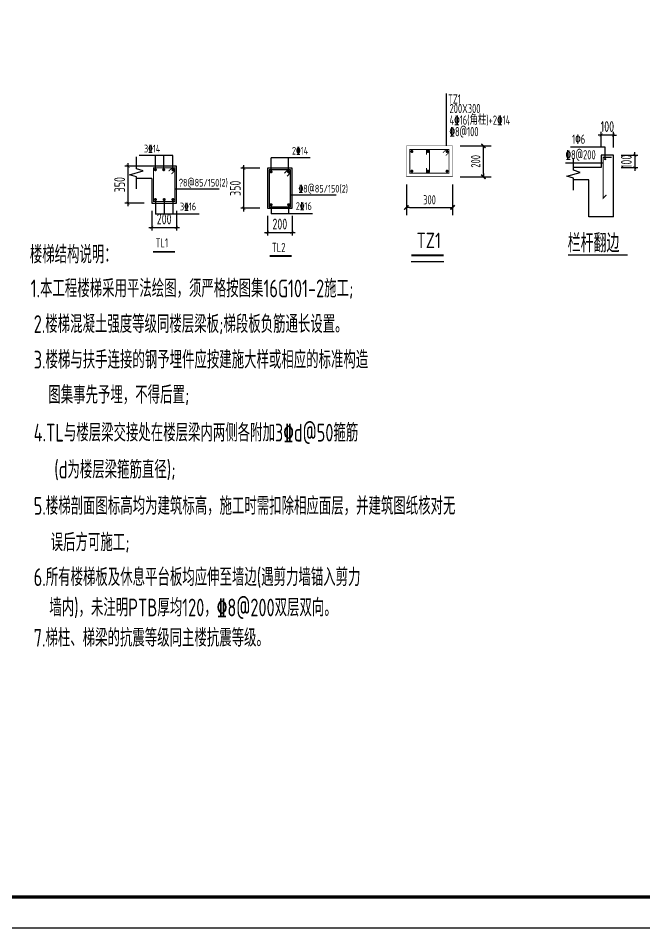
# Model space of a CAD drawing. Extents: x 169490 to 7584583, y -2399407 to 1374371.
# Drawn here: x 606490 to 616652, y 510629 to 525411 of the extents above; entities that cross this region are included whole.
import ezdxf
from ezdxf.enums import TextEntityAlignment as Align

# ---------------------------------------------------------------- set-up
doc = ezdxf.new("R2010")
doc.units = 0
doc.header["$LTSCALE"] = 100
doc.layers.get('0').update_dxf_attribs({"linetype": 'CONTINUOUS'})
doc.layers.get('DEFPOINTS').update_dxf_attribs({"linetype": 'CONTINUOUS'})
for name, color, linetype in [('COLU', 7, 'CONTINUOUS'), ('DIM', 3, 'CONTINUOUS'), ('S-DETL-DIM', 151, 'CONTINUOUS'), ('S-DETL-LINE1', 2, 'CONTINUOUS'), ('S-DETL-TEXT', 7, 'CONTINUOUS'), ('S-SLAB-RBAR', 1, 'CONTINUOUS'), ('STEEL', 6, 'CONTINUOUS'), ('TEXT', 7, 'CONTINUOUS'), ('THIN', 190, 'CONTINUOUS'), ('图框', 140, 'CONTINUOUS'), ('文字', 7, 'CONTINUOUS'), ('楼梯', 7, 'CONTINUOUS'), ('门编号', 6, 'CONTINUOUS')]:
    doc.layers.add(name, color=color, linetype=linetype)
doc.layers.add('rein', color=10, linetype='CONTINUOUS', lineweight=18)
doc.styles.add('TS', font='tssdeng.shx', dxfattribs={"width": 0.7, "height": 350, "bigfont": 'tssdchn.shx'})
doc.styles.add('TSSD_Dimension', font='Tssdeng.shx', dxfattribs={"width": 0.7, "bigfont": 'tssdchn.shx'})
doc.styles.add('TSSD_Label', font='Tssdeng.shx', dxfattribs={"width": 0.7, "bigfont": 'hztxt.shx'})
doc.styles.add('TSSD_REIN', font='tssdeng.shx', dxfattribs={"width": 0.7, "bigfont": 'hztxt.shx'})
doc.dimstyles.new('TSSD_20_100', dxfattribs={"dimtxt": 300, "dimasz": 100, "dimexe": 250, "dimexo": 250, "dimgap": 100, "dimtad": 1, "dimdec": 0, "dimlfac": 0.2, "dimzin": 0, "dimdsep": 46, "dimtxsty": 'TSSD_Dimension', "dimblk": '_TSDBK', "dimcen": 0, "dimclrt": 7, "dimadec": 0, "dimazin": 0, "dimtfac": 1, "dimtdec": 0, "dimtix": 1, "dimtmove": 2, "dimatfit": 3, "dimldrblk": '_TSDBK', "dimfxl": 1, "dimtolj": 1, "dimtzin": 0, "dimarcsym": 0})
doc.dimstyles.new('TSSD_25_50', dxfattribs={"dimtxt": 150, "dimasz": 50, "dimexe": 50, "dimexo": 125, "dimgap": 50, "dimtad": 1, "dimdec": 0, "dimlfac": 0.5, "dimzin": 0, "dimdsep": 46, "dimtxsty": 'TSSD_Dimension', "dimblk": 'ARCHTICK', "dimblk1": 'ARCHTICK', "dimblk2": 'ARCHTICK', "dimcen": 0, "dimdle": 50, "dimclrt": 7, "dimadec": 0, "dimazin": 0, "dimtfac": 1, "dimtdec": 0, "dimtix": 1, "dimtmove": 2, "dimatfit": 3, "dimfxl": 1, "dimtolj": 1, "dimtzin": 0, "dimarcsym": 0})
doc.dimstyles.new('TSSD_50_50', dxfattribs={"dimtxt": 175, "dimasz": 50, "dimexe": 50, "dimexo": 125, "dimgap": 50, "dimtad": 1, "dimdec": 0, "dimzin": 0, "dimdsep": 46, "dimtxsty": 'TSSD_Dimension', "dimblk": 'ARCHTICK', "dimblk1": 'ARCHTICK', "dimblk2": 'ARCHTICK', "dimcen": 0, "dimdle": 50, "dimclrt": 7, "dimadec": 0, "dimazin": 0, "dimtfac": 1, "dimtdec": 0, "dimtix": 1, "dimtmove": 2, "dimatfit": 3, "dimfxl": 1, "dimtolj": 1, "dimtzin": 0, "dimarcsym": 0})

# ---------------------------------------------------------------- blocks, each defined once
blk = doc.blocks.new('_ARCHTICK')
at = {"const_width": 0.15}
blk.add_lwpolyline([(-0.5, -0.5), (0.5, 0.5)], dxfattribs=at)
blk = doc.blocks.new('*D9195')
at = {"layer": 'DEFPOINTS', "color": 0, "transparency": 16777216}
for p in [(608661, 522406), (609061, 522406), (609061, 522011)]:
    blk.add_point(p, dxfattribs=at)
at = {"layer": 'S-DETL-DIM', "color": 0, "lineweight": -2, "transparency": 16777216}
for p, q in [((608661, 522281), (608661, 521961)), ((609061, 522281), (609061, 521961)), ((608611, 522011), (609111, 522011))]:
    blk.add_line(p, q, dxfattribs=at)
at = {"layer": 'S-DETL-DIM', "color": 0, "lineweight": -2, "transparency": 16777216, "xscale": 50, "yscale": 50, "zscale": 50, "rotation": 180}
blk.add_blockref('_ARCHTICK', (608661, 522011), dxfattribs=at)
at = {"layer": 'S-DETL-DIM', "color": 0, "lineweight": -2, "transparency": 16777216, "xscale": 50, "yscale": 50, "zscale": 50}
blk.add_blockref('_ARCHTICK', (609061, 522011), dxfattribs=at)
at = {"layer": 'S-DETL-DIM', "color": 7, "transparency": 16777216, "insert": (608861, 522149), "char_height": 175, "attachment_point": 5, "style": 'TSSD_Dimension'}
blk.add_mtext('\\A1;200', dxfattribs=at)
blk = doc.blocks.new('*D9196')
at = {"layer": 'DEFPOINTS', "color": 0, "transparency": 16777216}
for p in [(608275, 523006), (608661, 523006), (608661, 522406)]:
    blk.add_point(p, dxfattribs=at)
at = {"layer": 'S-DETL-DIM', "color": 0, "lineweight": -2, "transparency": 16777216}
for p, q in [((608536, 523006), (608225, 523006)), ((608275, 522356), (608275, 523056)), ((608536, 522406), (608225, 522406))]:
    blk.add_line(p, q, dxfattribs=at)
at = {"layer": 'S-DETL-DIM', "color": 0, "lineweight": -2, "transparency": 16777216, "xscale": 50, "yscale": 50, "zscale": 50}
for p, rotation in [((608275, 523006), 90), ((608275, 522406), 270)]:
    blk.add_blockref('_ARCHTICK', p, dxfattribs=dict(at, rotation=rotation))
at = {"layer": 'S-DETL-DIM', "color": 7, "transparency": 16777216, "insert": (608138, 522706), "char_height": 175, "attachment_point": 5, "rotation": 90, "style": 'TSSD_Dimension'}
blk.add_mtext('\\A1;350', dxfattribs=at)
blk = doc.blocks.new('*D9197')
at = {"layer": 'DEFPOINTS', "color": 0, "transparency": 16777216}
for p in [(610540, 522322), (610940, 522322), (610940, 521929)]:
    blk.add_point(p, dxfattribs=at)
at = {"layer": 'S-DETL-DIM', "color": 0, "lineweight": -2, "transparency": 16777216}
for p, q in [((610540, 522197), (610540, 521879)), ((610940, 522197), (610940, 521879)), ((610490, 521929), (610990, 521929))]:
    blk.add_line(p, q, dxfattribs=at)
at = {"layer": 'S-DETL-DIM', "color": 0, "lineweight": -2, "transparency": 16777216, "xscale": 50, "yscale": 50, "zscale": 50, "rotation": 180}
blk.add_blockref('_ARCHTICK', (610540, 521929), dxfattribs=at)
at = {"layer": 'S-DETL-DIM', "color": 0, "lineweight": -2, "transparency": 16777216, "xscale": 50, "yscale": 50, "zscale": 50}
blk.add_blockref('_ARCHTICK', (610940, 521929), dxfattribs=at)
at = {"layer": 'S-DETL-DIM', "color": 7, "transparency": 16777216, "insert": (610740, 522066), "char_height": 175, "attachment_point": 5, "style": 'TSSD_Dimension'}
blk.add_mtext('\\A1;200', dxfattribs=at)
blk = doc.blocks.new('*D9198')
at = {"layer": 'DEFPOINTS', "color": 0, "transparency": 16777216}
for p in [(610154, 522972), (610540, 522972), (610540, 522322)]:
    blk.add_point(p, dxfattribs=at)
at = {"layer": 'S-DETL-DIM', "color": 0, "lineweight": -2, "transparency": 16777216}
for p, q in [((610154, 522272), (610154, 523022)), ((610415, 522972), (610104, 522972)), ((610415, 522322), (610104, 522322))]:
    blk.add_line(p, q, dxfattribs=at)
at = {"layer": 'S-DETL-DIM', "color": 0, "lineweight": -2, "transparency": 16777216, "xscale": 50, "yscale": 50, "zscale": 50}
for p, rotation in [((610154, 522972), 90), ((610154, 522322), 270)]:
    blk.add_blockref('_ARCHTICK', p, dxfattribs=dict(at, rotation=rotation))
at = {"layer": 'S-DETL-DIM', "color": 7, "transparency": 16777216, "insert": (610017, 522647), "char_height": 175, "attachment_point": 5, "rotation": 90, "style": 'TSSD_Dimension'}
blk.add_mtext('\\A1;350', dxfattribs=at)
blk = doc.blocks.new('*D48')
at = {"layer": 'DEFPOINTS', "color": 0, "transparency": 16777216}
for p in [(1035447, 213916), (1035447, 213716), (1035793, 213716)]:
    blk.add_point(p, dxfattribs=at)
at = {"layer": 'S-DETL-DIM', "color": 0, "lineweight": -2, "transparency": 16777216}
for p, q in [((1035572, 213916), (1035843, 213916)), ((1035793, 213916), (1035793, 213966)), ((1035793, 213916), (1035793, 213716)), ((1035572, 213716), (1035843, 213716)), ((1035793, 213716), (1035793, 213666))]:
    blk.add_line(p, q, dxfattribs=at)
at = {"layer": 'S-DETL-DIM', "color": 0, "lineweight": -2, "transparency": 16777216, "xscale": 50, "yscale": 50, "zscale": 50}
for p, rotation in [((1035793, 213916), 270), ((1035793, 213716), 90)]:
    blk.add_blockref('_ARCHTICK', p, dxfattribs=dict(at, rotation=rotation))
at = {"layer": 'S-DETL-DIM', "color": 7, "transparency": 16777216, "insert": (1035656, 213816), "char_height": 175, "attachment_point": 5, "rotation": 90, "style": 'TSSD_Dimension'}
blk.add_mtext('\\A1;100', dxfattribs=at)
blk = doc.blocks.new('*D49')
at = {"layer": 'DEFPOINTS', "color": 0, "transparency": 16777216}
for p in [(1035247, 214246), (1035247, 213916), (1035447, 213916)]:
    blk.add_point(p, dxfattribs=at)
at = {"layer": 'S-DETL-DIM', "color": 0, "lineweight": -2, "transparency": 16777216}
for p, q in [((1035247, 214246), (1035197, 214246)), ((1035247, 214041), (1035247, 214296)), ((1035447, 214246), (1035247, 214246)), ((1035447, 214041), (1035447, 214296)), ((1035447, 214246), (1035497, 214246))]:
    blk.add_line(p, q, dxfattribs=at)
at = {"layer": 'S-DETL-DIM', "color": 0, "lineweight": -2, "transparency": 16777216, "xscale": 50, "yscale": 50, "zscale": 50}
blk.add_blockref('_ARCHTICK', (1035247, 214246), dxfattribs=at)
at = {"layer": 'S-DETL-DIM', "color": 0, "lineweight": -2, "transparency": 16777216, "xscale": 50, "yscale": 50, "zscale": 50, "rotation": 180}
blk.add_blockref('_ARCHTICK', (1035447, 214246), dxfattribs=at)
at = {"layer": 'S-DETL-DIM', "color": 7, "transparency": 16777216, "insert": (1035347, 214384), "char_height": 175, "attachment_point": 5, "style": 'TSSD_Dimension'}
blk.add_mtext('\\A1;100', dxfattribs=at)
blk = doc.blocks.new('_TSDBK')
blk.add_line((-1, 0), (0, 0))
at = {"const_width": 0.5}
blk.add_lwpolyline([(-0.7, -0.7), (0.7, 0.7)], dxfattribs=at)
blk = doc.blocks.new('*D9203')
at = {"layer": 'DEFPOINTS', "color": 0, "ltscale": 50, "transparency": 16777216}
for p in [(612796, 522835), (613546, 522835), (613546, 522335)]:
    blk.add_point(p, dxfattribs=at)
at = {"layer": 'DIM', "color": 0, "lineweight": -2, "ltscale": 50, "transparency": 16777216}
for p, q in [((612796, 522710), (612796, 522210)), ((613546, 522710), (613546, 522210)), ((612846, 522335), (613496, 522335))]:
    blk.add_line(p, q, dxfattribs=at)
at = {"layer": 'DIM', "color": 0, "lineweight": -2, "ltscale": 50, "transparency": 16777216, "xscale": 50, "yscale": 50, "zscale": 50, "rotation": 180}
blk.add_blockref('_TSDBK', (612796, 522335), dxfattribs=at)
at = {"layer": 'DIM', "color": 0, "lineweight": -2, "ltscale": 50, "transparency": 16777216, "xscale": 50, "yscale": 50, "zscale": 50}
blk.add_blockref('_TSDBK', (613546, 522335), dxfattribs=at)
at = {"layer": 'DIM', "color": 7, "ltscale": 50, "transparency": 16777216, "insert": (613171, 522460), "char_height": 150, "attachment_point": 5, "style": 'TSSD_Dimension'}
blk.add_mtext('\\A1;300', dxfattribs=at)
blk = doc.blocks.new('*D9204')
at = {"layer": 'DEFPOINTS', "color": 0, "ltscale": 50, "transparency": 16777216}
for p in [(613546, 523335), (614046, 523335), (613546, 522835)]:
    blk.add_point(p, dxfattribs=at)
at = {"layer": 'DIM', "color": 0, "lineweight": -2, "ltscale": 50, "transparency": 16777216}
for p, q in [((613671, 523335), (614171, 523335)), ((614046, 522885), (614046, 523285)), ((613671, 522835), (614171, 522835))]:
    blk.add_line(p, q, dxfattribs=at)
at = {"layer": 'DIM', "color": 0, "lineweight": -2, "ltscale": 50, "transparency": 16777216, "xscale": 50, "yscale": 50, "zscale": 50}
for p, rotation in [((614046, 523335), 90), ((614046, 522835), 270)]:
    blk.add_blockref('_TSDBK', p, dxfattribs=dict(at, rotation=rotation))
at = {"layer": 'DIM', "color": 7, "ltscale": 50, "transparency": 16777216, "insert": (613921, 523085), "char_height": 150, "attachment_point": 5, "rotation": 90, "style": 'TSSD_Dimension'}
blk.add_mtext('\\A1;200', dxfattribs=at)
blk = doc.blocks.new('BW-28260002', base_point=(1034667.6, 212295.9, 0))
at = {"layer": 'DIM', "color": 7, "const_width": 25}
blk.add_lwpolyline([(1034707.6, 212295.9), (1035677.4, 212295.9)], dxfattribs=at)
at = {"layer": 'S-DETL-LINE1'}
for p, q in [((1035446.6, 213916), (1035246.6, 213916)), ((1035246.6, 213916), (1035246.6, 213716)), ((1035446.6, 212916), (1035446.6, 213916)), ((1035246.6, 213716), (1034796.3, 213716)), ((1035046.6, 213516), (1034796.3, 213516)), ((1035046.6, 212916), (1035046.6, 213516)), ((1035446.6, 212916), (1035046.6, 212916))]:
    blk.add_line(p, q, dxfattribs=at)
blk.add_lwpolyline([(1034796.3, 213347.8), (1034796.3, 213542.8), (1034686.3, 213577.8), (1034906.3, 213637.8), (1034796.3, 213672.8), (1034796.3, 213867.8)], dxfattribs=at)
at = {"layer": 'STEEL', "const_width": 17.5}
blk.add_lwpolyline([(1035417.5, 213883.7), (1035280.4, 213883.7), (1035280.4, 213220.1), (1035333.4, 213273.1)], dxfattribs=at)
blk.add_lwpolyline([(1035320.6, 213855.1, -1), (1035301.8, 213855.1, -1)], format="xyb", close=True, dxfattribs=at)
at = {"layer": 'TEXT'}
for p, q in [((1035311.2, 214045.9), (1034746.2, 214045.9)), ((1035311.2, 213855.6), (1035311.2, 214045.9)), ((1034668.7, 213796.6), (1035270.4, 213796.6))]:
    blk.add_line(p, q, dxfattribs=at)
at = {"layer": 'S-DETL-TEXT', "style": 'TSSD_Label', "width": 0.7}
blk.add_text('栏杆翻边', height=300, dxfattribs=at).set_placement((1034702.8, 212339.5))
at = {"layer": 'TEXT', "style": 'TSSD_REIN', "width": 0.7}
for s, p in [('1\x826', (1034774.1, 214058)), ('\x848@200', (1034667.6, 213805.1))]:
    blk.add_text(s, height=150, dxfattribs=at).set_placement(p, align=Align.BOTTOM_LEFT)
at = {"layer": 'S-DETL-DIM'}
dim = blk.add_linear_dim(base=(1035246.6, 214246), p1=(1035446.6, 213916), p2=(1035246.6, 213916), angle=180, dimstyle='TSSD_25_50', dxfattribs=at)
dim.commit()
dim.dimension.update_dxf_attribs({"geometry": '*D49', "text_midpoint": (1035346.6, 214383.5)})
dim = blk.add_linear_dim(base=(1035793, 213716), p1=(1035446.6, 213916), p2=(1035446.6, 213716), angle=90, text='100', dimstyle='TSSD_25_50', dxfattribs=at)
dim.commit()
dim.dimension.update_dxf_attribs({"geometry": '*D48', "text_midpoint": (1035655.5, 213816)})

msp = doc.modelspace()

# ---------------------------------------------------------------- linework, layer by layer
at = {"layer": 'COLU', "const_width": 7.5}
msp.add_lwpolyline([(613545.7, 523335.2), (612795.7, 523335.2), (612795.7, 522835.2), (613545.7, 522835.2)], close=True, dxfattribs=at)
at = {"layer": 'rein', "ltscale": 50, "const_width": 15, "flags": 128}
msp.add_lwpolyline([(613433.5, 523177.1), (613488.2, 523231.8), (613488.2, 523277.7), (612853.2, 523277.7), (612853.2, 522892.7), (613488.2, 522892.7), (613488.2, 523277.7), (613442.2, 523277.7), (613387.5, 523223)], dxfattribs=at)
at = {"layer": 'rein', "ltscale": 50, "const_width": 25, "flags": 128}
for points in [[(612873.2, 523245.2, 1), (612898.2, 523245.2, 1)], [(613132.7, 523245.2, 1), (613157.7, 523245.2, 1)], [(613443.2, 523245.2, 1), (613468.2, 523245.2, 1)], [(612873.2, 522925.2, 1), (612898.2, 522925.2, 1)], [(613132.7, 522925.2, 1), (613157.7, 522925.2, 1)], [(613443.2, 522925.2, 1), (613468.2, 522925.2, 1)]]:
    msp.add_lwpolyline(points, format="xyb", close=True, dxfattribs=at)
at = {"layer": 'rein', "ltscale": 50, "const_width": 15, "flags": 128}
msp.add_lwpolyline([(613120.7, 523192.7), (613120.7, 523252.7, -1), (613170.7, 523252.7), (613170.7, 522917.7, -1), (613120.7, 522917.7), (613120.7, 522977.7)], format="xyb", dxfattribs=at)
at = {"layer": 'rein', "const_width": 25}
for points in [[(608706.2, 522948.6, 1), (608731.2, 522948.6, 1)], [(608841, 522948.6, 1), (608866, 522948.6, 1)], [(608991.2, 522948.6, 1), (609016.2, 522948.6, 1)], [(610585.1, 522914.6, 1), (610610.1, 522914.6, 1)], [(610870.1, 522914.6, 1), (610895.1, 522914.6, 1)], [(608706.2, 522463.6, 1), (608731.2, 522463.6, 1)], [(608848.4, 522463.6, 1), (608873.4, 522463.6, 1)], [(608991.2, 522463.6, 1), (609016.2, 522463.6, 1)], [(610585.1, 522379.6, 1), (610610.1, 522379.6, 1)], [(610870.1, 522379.6, 1), (610895.1, 522379.6, 1)]]:
    msp.add_lwpolyline(points, format="xyb", close=True, dxfattribs=at)
at = {"layer": 'S-DETL-LINE1'}
for p, q in [((608661.2, 523006.1), (608410.8, 523006.1)), ((609061.2, 522656.1), (609061.2, 522885.6)), ((608661.2, 522806.1), (608410.8, 522806.1))]:
    msp.add_line(p, q, dxfattribs=at)
for points in [[(608410.8, 522638), (608410.8, 522833), (608300.8, 522868), (608520.8, 522928), (608410.8, 522963), (608410.8, 523158)], [(608661.2, 522806.1), (608661.2, 522406.1), (609061.2, 522406.1), (609061.2, 523006.1), (608661.2, 523006.1)]]:
    msp.add_lwpolyline(points, dxfattribs=at)
msp.add_lwpolyline([(610540.1, 522322.1), (610940.1, 522322.1), (610940.1, 522972.1), (610540.1, 522972.1)], close=True, dxfattribs=at)
at = {"layer": 'S-DETL-TEXT'}
for p, q in [((609003.7, 523177.5), (608452.8, 523177.5)), ((609754, 522633), (609036.2, 522633)), ((609428.5, 522226.1), (608718.7, 522226.1))]:
    msp.add_line(p, q, dxfattribs=at)
at = {"layer": 'S-DETL-TEXT', "ltscale": 0.03}
for p, q in [((608718.7, 522948.6), (608718.7, 523177.5)), ((608853.5, 522948.6), (608853.5, 523177.5)), ((609003.7, 522948.6), (609003.7, 523177.5)), ((611233.4, 523143.5), (610597.6, 523143.5)), ((610597.6, 522914.6), (610597.6, 523143.5)), ((610882.6, 522914.6), (610882.6, 523143.5)), ((608718.7, 522463.6), (608718.7, 522226.1)), ((608860.9, 522463.6), (608860.9, 522226.1)), ((609003.7, 522463.6), (609003.7, 522226.1)), ((611654.6, 522535.4), (610915.1, 522535.4)), ((610597.6, 522379.6), (610597.6, 522233.1)), ((610882.6, 522379.6), (610882.6, 522233.1)), ((611271.8, 522233.1), (610597.6, 522233.1))]:
    msp.add_line(p, q, dxfattribs=at)
at = {"layer": 'S-DETL-TEXT', "const_width": 28}
for points in [[(609038.4, 521616.2), (608677.7, 521616.2)], [(610930.4, 521546.7), (610576, 521546.7)]]:
    msp.add_lwpolyline(points, dxfattribs=at)
at = {"layer": 'S-SLAB-RBAR'}
msp.add_lwpolyline([(610915.1, 522947.1), (610565.1, 522947.1), (610565.1, 522347.1), (610915.1, 522347.1)], close=True, dxfattribs=at)
for points in [[(610869.2, 522947.1), (610814.5, 522892.4)], [(610860.4, 522846.4), (610915.1, 522901.1)]]:
    msp.add_lwpolyline(points, dxfattribs=at)
at = {"layer": 'STEEL', "const_width": 17.5}
msp.add_lwpolyline([(609036.2, 522981.1), (608686.2, 522981.1), (608686.2, 522431.1), (609036.2, 522431.1)], close=True, dxfattribs=at)
for points in [[(608990.2, 522981.1), (608935.5, 522926.5)], [(608981.5, 522880.5), (609036.2, 522935.2)]]:
    msp.add_lwpolyline(points, dxfattribs=at)
at = {"layer": 'THIN', "ltscale": 50}
msp.add_line((613445.7, 523335.2), (613445.7, 524185.7), dxfattribs=at)
at = {"layer": '图框'}
msp.add_lwpolyline([(593777.8, 510628.7), (635827.8, 510628.7), (635827.8, 540328.7), (593777.8, 540328.7)], close=True, dxfattribs=at)
at = {"layer": '图框', "const_width": 50}
msp.add_lwpolyline([(595027.8, 511128.7), (635327.8, 511128.7), (635327.8, 539828.7), (595027.8, 539828.7)], close=True, dxfattribs=at)
at = {"layer": '文字'}
msp.add_line((612875.5, 521459.2), (613401.5, 521459.2), dxfattribs=at)
at = {"layer": '文字', "const_width": 37.5}
msp.add_lwpolyline([(612875.5, 521557.1), (613401.5, 521557.1)], dxfattribs=at)

# ---------------------------------------------------------------- block references
msp.add_blockref('BW-28260002', (615380.3, 521562.5))

# ---------------------------------------------------------------- texts
at = {"layer": 'S-DETL-TEXT', "ltscale": 0.03, "style": 'TS', "width": 0.7}
msp.add_text('3%%13214', height=125, dxfattribs=at).set_placement((608798.5, 523229.2), align=Align.RIGHT)
at = {"layer": 'S-DETL-TEXT', "color": 42, "ltscale": 0.03, "style": 'TS', "width": 0.7}
msp.add_text('2%%13214', height=125, dxfattribs=at).set_placement((610936.8, 523195.2))
at = {"layer": 'S-DETL-TEXT', "color": 3, "ltscale": 0.03, "style": 'TS', "width": 0.7}
msp.add_text('\ue5328@85/150(2)', height=125, dxfattribs=at).set_placement((609497.1, 522675.4), align=Align.CENTER)
for s, p in [('%%1328@85/150(2)', (611044, 522577.8)), ('2%%13216', (610998.7, 522295.1))]:
    msp.add_text(s, height=125, dxfattribs=at).set_placement(p)
at = {"layer": 'S-DETL-TEXT', "color": 42, "ltscale": 0.03, "style": 'TS', "width": 0.7}
msp.add_text('3%%13216', height=125, dxfattribs=at).set_placement((609249.3, 522288.1), align=Align.CENTER)
at = {"layer": 'S-DETL-TEXT', "style": 'TSSD_Label', "width": 0.7}
for s, p in [('TL1', (608723.4, 521685.2)), ('TL2', (610612, 521610.4))]:
    msp.add_text(s, height=150, dxfattribs=at).set_placement(p)
at = {"layer": 'TEXT', "ltscale": 50, "style": 'TSSD_Dimension', "width": 0.7}
for s, p in [('TZ1', (613472.5, 524022.6)), ('200X300', (613495.7, 523867.7)), ('4%%13216(角柱)+2%%13214', (613495.7, 523680.2)), ('%%1328@100', (613495.7, 523492.7))]:
    msp.add_text(s, height=150, dxfattribs=at).set_placement(p)
at = {"layer": 'TEXT', "style": 'TSSD_REIN', "width": 0.7}
for s, p in [('1.本工程楼梯采用平法绘图，须严格按图集16G101-2施工;', (606692.3, 520875.1)), ('2.楼梯混凝土强度等级同楼层梁板;梯段板负筋通长设置。', (606742, 520296.3)), ('3.楼梯与扶手连接的钢予埋件应按建施大样或相应的标准构造', (606742, 519717.6)), ('图集事先予埋，不得后置;', (606979.9, 519145.6)), ('4.TL与楼层梁交接处在楼层梁内两侧各附加3\x84d@50箍筋', (606742, 518531.5)), ('(d为楼层梁箍筋直径);', (607076.5, 517931.3)), ('5.楼梯剖面图标高均为建筑标高，施工时需扣除相应面层，并建筑图纸核对无', (606742, 517340.5)), ('误后方可施工;', (607017.9, 516748.7)), ('6.所有楼梯板及休息平台板均应伸至墙边(遇剪力墙锚入剪力', (606742, 516183))]:
    msp.add_text(s, height=288, dxfattribs=at).set_placement(p)
at = {"layer": 'TEXT', "color": 42, "style": 'TSSD_REIN', "width": 0.7}
msp.add_text('墙内)，未注明PTB厚均120，%%1328@200双层双向。', height=288, dxfattribs=at).set_placement((606995.5, 515689.8))
at = {"layer": 'TEXT', "color": 1, "style": 'TSSD_REIN', "width": 0.7}
msp.add_text('7.梯柱、梯梁的抗震等级同主楼抗震等级。', height=288, dxfattribs=at).set_placement((606742, 515197.7))
at = {"layer": '楼梯', "color": 7, "style": 'TSSD_REIN', "width": 0.7}
msp.add_text('楼梯结构说明：', height=288, dxfattribs=at).set_placement((606678.9, 521426.2))
at = {"layer": '门编号', "color": 7, "style": 'TSSD_REIN', "width": 0.8}
msp.add_text('TZ1', height=250, dxfattribs=at).set_placement((612960, 521674.8))

# ---------------------------------------------------------------- dimensions: what is measured, and where the dimension line sits
at = {"layer": 'DIM', "ltscale": 50}
for p1, p2, picture, middle in [((613545.7, 522835.2), (613545.7, 523335.2), '*D9204', (613920.7, 523085.2)), ((612795.7, 522835.2), (613545.7, 522835.2), '*D9203', (613170.7, 522460.2))]:
    dim = msp.add_aligned_dim(p1=p1, p2=p2, distance=-500, dimstyle='TSSD_20_100', override={"dimscale": 0.5, "dimlfac": 0.4}, dxfattribs=at)
    dim.commit()
    dim.dimension.update_dxf_attribs({"geometry": picture, "text_midpoint": middle})
at = {"layer": 'S-DETL-DIM'}
for base, p1, p2, picture, middle in [((608275.2, 523006.1), (608661.2, 522406.1), (608661.2, 523006.1), '*D9196', (608137.7, 522706.1)), ((610154.2, 522972.1), (610540.1, 522322.1), (610540.1, 522972.1), '*D9198', (610016.7, 522647.1))]:
    dim = msp.add_linear_dim(base=base, p1=p1, p2=p2, angle=90, text='350', dimstyle='TSSD_50_50', dxfattribs=at)
    dim.commit()
    dim.dimension.update_dxf_attribs({"geometry": picture, "text_midpoint": middle})
for base, p1, p2, picture, middle in [((609061.2, 522011.4), (608661.2, 522406.1), (609061.2, 522406.1), '*D9195', (608861.2, 522148.9)), ((610940.1, 521928.7), (610540.1, 522322.1), (610940.1, 522322.1), '*D9197', (610740.1, 522066.2))]:
    dim = msp.add_linear_dim(base=base, p1=p1, p2=p2, text='200', dimstyle='TSSD_50_50', dxfattribs=at)
    dim.commit()
    dim.dimension.update_dxf_attribs({"geometry": picture, "text_midpoint": middle})

doc.saveas('drawing.dxf')
